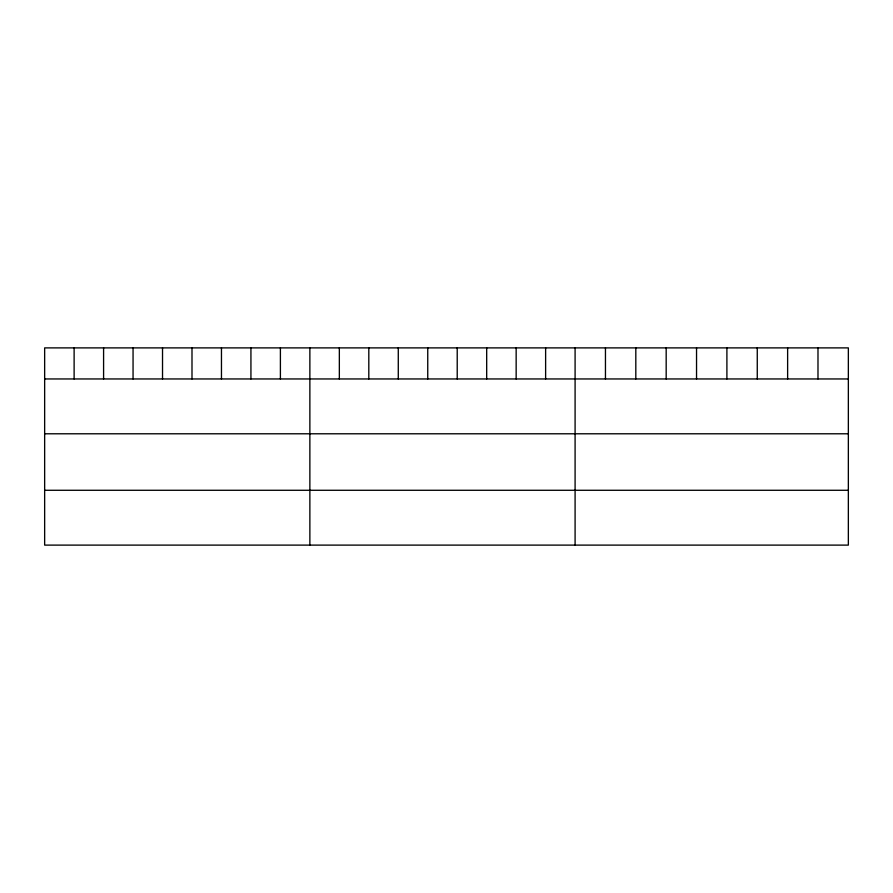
<?xml version="1.0" encoding="UTF-8"?>
<svg xmlns="http://www.w3.org/2000/svg" width="893" height="893" viewBox="0 0 893 893"><rect width="100%" height="100%" fill="white"/><g stroke="black" fill="none" stroke-linecap="round" stroke-linejoin="round"><path stroke-width="1.34" d="M848.35 378.956L848.35 545.11L44.65 545.11L44.65 347.89L848.35 347.89L848.35 378.956L44.65 378.956M44.65 433.786L848.35 433.786M44.65 490.279L848.35 490.279M817.988 347.89L817.988 378.956M787.626 347.89L787.626 378.956M757.264 347.89L757.264 378.956M726.902 347.89L726.902 378.956M696.54 347.89L696.54 378.956M666.178 347.89L666.178 378.956M635.816 347.89L635.816 378.956M605.454 347.89L605.454 378.956M575.092 347.89L575.092 545.11M545.623 347.89L545.623 378.956M516.154 347.89L516.154 378.956M486.685 347.89L486.685 378.956M457.216 347.89L457.216 378.956M427.747 347.89L427.747 378.956M398.278 347.89L398.278 378.956M368.809 347.89L368.809 378.956M339.34 347.89L339.34 378.956M309.871 347.89L309.871 545.11M280.402 347.89L280.402 378.956M250.933 347.89L250.933 378.956M221.464 347.89L221.464 378.956M191.995 347.89L191.995 378.956M162.526 347.89L162.526 378.956M133.057 347.89L133.057 378.956M103.588 347.89L103.588 378.956M74.119 347.89L74.119 378.956"/></g></svg>
